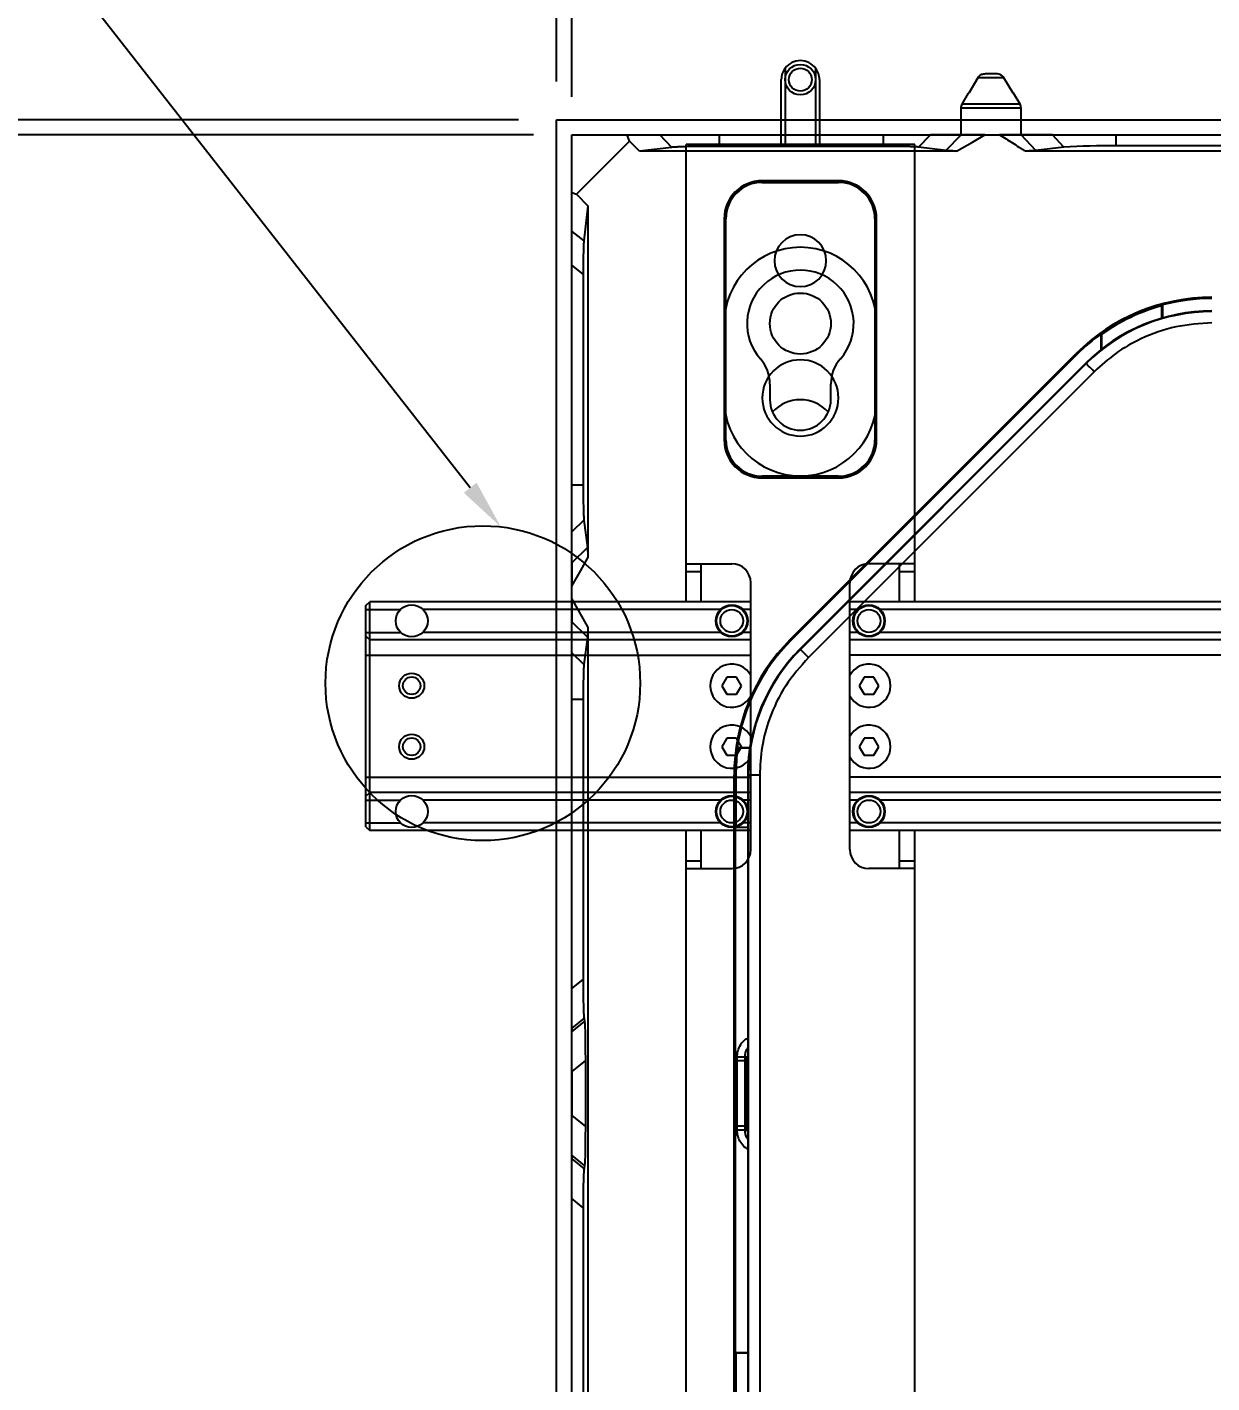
# Model space of a CAD drawing. Header units: millimetres. Extents: x 9226 to 36041, y 16031 to 21779.
# Drawn here: x 29813.8 to 29969.2, y 19615.3 to 19793.1 of the extents above; entities that cross this region are included whole.
import ezdxf
from ezdxf import colors
from ezdxf.entities.mleader import LeaderData, LeaderLine
from ezdxf.math import Vec2, Vec3

# ---------------------------------------------------------------- set-up
doc = ezdxf.new("R2010")
doc.units = ezdxf.units.MM
doc.layers.add('02___PRT_ALL_AXES', color=7, linetype='Continuous')
doc.styles.add('OSMS', font='verdana.ttf')
doc.styles.get("Standard").update_dxf_attribs({"font": 'arial.ttf'})
doc.dimstyles.new('ISO-200', dxfattribs={"dimtxt": 100, "dimasz": 60, "dimexe": 1.25, "dimexo": 5, "dimgap": 5, "dimtad": 1, "dimtoh": 1, "dimdec": 1, "dimdsep": 46, "dimtxsty": 'Standard', "dimcen": 2.5, "dimadec": 0, "dimazin": 0, "dimtfac": 1, "dimtdec": 1, "dimtmove": 0, "dimatfit": 3, "dimfxl": 1, "dimarcsym": 0})

# ---------------------------------------------------------------- blocks, each defined once
blk = doc.blocks.new('G$C9B8E3940')
at = {"color": 7, "linetype": 'Continuous', "lineweight": 25}
for p, q in [((53.29, 389.67), (52.09, 387.67)), ((56.71, 389.67), (53.29, 389.67)), ((57.91, 387.67), (56.71, 389.67)), ((52.03, 387.67), (51.18, 386.2)), ((52.03, 387.67), (52.09, 387.67)), ((57.91, 387.67), (57.97, 387.67)), ((58.82, 386.2), (57.97, 387.67)), ((51.05, 385.7), (51.05, 382.17)), ((58.95, 382.17), (58.95, 385.7)), ((0, 382.17), (7.27, 382.17)), ((0, 374.63), (0, 382.17)), ((7.56, 381.34), (0.63, 374.41)), ((7.56, 381.34), (7.27, 382.17)), ((7.27, 382.17), (11.57, 382.17)), ((8.88, 380.06), (7.56, 381.34)), ((13.15, 380.54), (11.57, 382.17)), ((19.33, 382.17), (19.33, 380.67)), ((19.33, 382.17), (40.93, 382.17)), ((40.93, 380.67), (19.33, 380.67)), ((40.93, 380.67), (40.93, 382.17)), ((45.52, 380.57), (47.07, 382.17)), ((51.11, 382.17), (47.07, 382.17)), ((49.1, 380.11), (51.11, 382.17)), ((54.21, 382.17), (56.14, 382.17)), ((60.9, 380.11), (58.99, 382.17)), ((63.08, 382.17), (58.99, 382.17)), ((64.55, 380.58), (63.08, 382.17)), ((71.41, 382.17), (71.41, 380.73)), ((71.41, 382.17), (133.59, 382.17)), ((133.59, 380.73), (71.41, 380.73)), ((13.15, 380.54), (8.88, 380.06)), ((50.47, 380.06), (8.88, 380.06)), ((49.1, 380.11), (45.52, 380.57)), ((145.47, 380.06), (59.53, 380.06)), ((64.55, 380.58), (60.9, 380.11)), ((25, 376.13), (25, 376.17)), ((35, 376.17), (25, 376.17)), ((25, 375.95), (25, 376.13)), ((25, 376.13), (35, 376.13)), ((25, 375.95), (35, 375.95)), ((35, 376.13), (35, 376.17)), ((35, 375.95), (35, 376.13)), ((0, 374.63), (0.63, 374.41)), ((0, 369.52), (0, 374.63)), ((0.63, 374.41), (2.12, 372.88)), ((2.12, 372.88), (1.59, 368.29)), ((2.12, 372.88), (2.12, 326.7)), ((20.04, 371.17), (20, 371.17)), ((20, 371.17), (20, 342.17)), ((20.04, 342.17), (20.04, 371.17)), ((20.04, 371.17), (20.22, 371.17)), ((20.22, 342.17), (20.22, 371.17)), ((39.78, 371.17), (39.96, 371.17)), ((39.78, 371.17), (39.78, 342.17)), ((39.96, 371.17), (39.96, 342.17)), ((39.96, 371.17), (40, 371.17)), ((40, 342.17), (40, 371.17)), ((0, 369.52), (1.59, 368.29)), ((1.5, 363.91), (0, 365.07)), ((0, 336.24), (0, 365.07)), ((1.5, 363.91), (1.5, 336.24)), ((77.43, 358.14), (77.43, 359.75)), ((77.52, 359.87), (77.52, 358.16)), ((69.48, 354.04), (69.48, 356.09)), ((69.57, 354.1), (69.57, 356.04)), ((28.68, 315.99), (66.18, 353.49)), ((66.29, 353.38), (28.79, 315.89)), ((67.45, 352.22), (29.95, 314.73)), ((67.5, 352.17), (30, 314.67)), ((66.29, 353.38), (66.18, 353.49)), ((67.5, 352.17), (67.45, 352.22)), ((68.56, 351.11), (31.06, 313.61)), ((20.04, 342.17), (20, 342.17)), ((20.04, 342.17), (20.22, 342.17)), ((39.78, 342.17), (39.96, 342.17)), ((39.96, 342.17), (40, 342.17)), ((1.5, 336.24), (0, 336.24)), ((35, 337.39), (25, 337.39)), ((25, 337.21), (25, 337.39)), ((35, 337.21), (25, 337.21)), ((25, 337.21), (25, 337.17)), ((25, 337.17), (35, 337.17)), ((35, 337.21), (35, 337.39)), ((35, 337.21), (35, 337.17)), ((1.6, 331.65), (0, 330.1)), ((1.6, 331.65), (2.06, 328.07)), ((0, 326.06), (0, 330.1)), ((2.06, 328.07), (0, 326.06)), ((0, 321.38), (0, 322.96)), ((2.06, 316.27), (0, 318.28)), ((0, 314.24), (0, 318.28)), ((2.12, 317.64), (2.12, 109.2)), ((2.06, 316.27), (1.6, 312.69)), ((28.79, 315.89), (28.68, 315.99)), ((1.6, 312.69), (0, 314.24)), ((30, 314.67), (29.95, 314.73)), ((1.5, 308.11), (0, 308.11)), ((0, 270.19), (0, 308.11)), ((1.5, 308.11), (1.5, 271.4)), ((21.72, 301.82), (23.38, 301.82)), ((23.36, 301.73), (21.79, 301.73)), ((21.3, 128.67), (21.3, 298.17)), ((21.54, 298.17), (21.3, 298.17)), ((21.54, 298.17), (21.54, 291.3)), ((23.17, 298.17), (23.09, 298.17)), ((23.09, 298.17), (23.09, 261.42)), ((24.67, 298.17), (23.17, 298.17)), ((23.17, 298.17), (23.17, 128.67)), ((24.67, 298.17), (24.67, 128.67)), ((21.45, 291.3), (21.45, 222.44)), ((23.09, 291.3), (21.45, 291.3)), ((0, 270.19), (1.5, 271.4)), ((1.61, 266.3), (0, 265)), ((0, 264.51), (1.67, 265.86)), ((0, 265), (0, 264.51)), ((1.61, 266.3), (1.67, 265.86)), ((1.79, 260.77), (0, 259.32)), ((1.79, 260.77), (1.79, 252.08)), ((21.7, 260.71), (21.7, 261.21)), ((22.7, 261.21), (21.7, 261.21)), ((21.7, 252.13), (21.7, 260.71)), ((22.7, 260.71), (21.7, 260.71)), ((22.7, 261.21), (22.7, 260.71)), ((22.7, 260.71), (22.7, 252.13)), ((22.81, 251.6), (22.81, 261.24)), ((23.09, 261.42), (23.01, 261.25)), ((23.01, 261.25), (23.01, 251.59)), ((0, 259.32), (0, 253.52)), ((0, 253.52), (1.79, 252.08)), ((21.7, 251.63), (21.7, 252.13)), ((22.7, 252.13), (21.7, 252.13)), ((23.01, 251.59), (23.09, 251.42)), ((23.09, 251.42), (23.09, 128.67)), ((1.67, 246.98), (0, 248.33)), ((0, 248.33), (0, 247.84)), ((0, 247.84), (1.61, 246.54)), ((1.67, 246.98), (1.61, 246.54)), ((1.5, 241.44), (0, 242.65)), ((0, 118.74), (0, 242.65)), ((1.5, 241.44), (1.5, 118.74)), ((21.54, 222.35), (21.45, 222.44)), ((21.45, 222.44), (23.09, 222.44)), ((21.54, 222.35), (21.54, 214.42)), ((23.09, 222.35), (21.54, 222.35))]:
    blk.add_line(p, q, dxfattribs=at)
at = {"color": 8, "linetype": 'Continuous', "lineweight": 25}
for p, q in [((58.82, 386.2), (51.18, 386.2)), ((55, 385.7), (51.05, 385.7)), ((58.95, 385.7), (55, 385.7))]:
    blk.add_line(p, q, dxfattribs=at)
at = {"color": 7, "linetype": 'Continuous', "lineweight": 25, "flags": 128}
for points in [[(50.47, 380.06), (52.57, 381.24), (54.21, 382.17)], [(69.57, 356.04), (69.52, 356.07), (69.48, 356.09)], [(68.56, 351.11), (68.36, 351.31), (68.16, 351.51), (67.98, 351.69), (67.82, 351.85), (67.69, 351.98), (67.59, 352.08), (67.52, 352.15), (67.5, 352.17)], [(0, 322.96), (1.19, 325.05), (2.12, 326.7)], [(2.12, 317.64), (0.93, 319.74), (0, 321.38)], [(31.06, 313.61), (30.86, 313.82), (30.66, 314.01), (30.48, 314.19), (30.32, 314.35), (30.19, 314.48), (30.09, 314.58), (30.03, 314.65), (30, 314.67)], [(21.79, 301.73), (21.75, 301.78), (21.72, 301.82)], [(22.7, 251.63), (22.14, 251.63), (21.7, 251.63)]]:
    blk.add_lwpolyline(points, dxfattribs=at)
at = {"color": 7, "linetype": 'Continuous', "lineweight": 25}
for centre, radius, start, end in [((52.05, 385.7), 1, 150, 180), ((57.95, 385.7), 1, 0, 30), ((70.12, 280.68), 100.05, 89.2608, 93.191), ((25, 371.17), 5, 90, 180), ((25, 371.17), 4.96, 90, 180), ((25, 371.17), 4.78, 90, 180), ((35, 371.17), 5, 0, 90), ((35, 371.17), 4.96, 0, 90), ((35, 371.17), 4.78, 0, 90), ((30, 365.67), 3.4, 0, 180), ((30, 365.67), 3.4, 180, 0), ((84, 335.67), 25.2, 90, 135), ((84, 335.67), 24.96, 105.2533, 125.3088), ((84, 335.67), 25.05, 90, 104.992), ((84, 335.67), 23.41, 90, 135), ((84, 335.67), 23.33, 90, 135), ((84, 335.67), 25.05, 125.4122, 135), ((30, 347.67), 5, 0, 180), ((30, 347.67), 5, 180, 0), ((25, 342.17), 5, 180, 270), ((25, 342.17), 4.96, 180, 270), ((25, 342.17), 4.78, 180, 270), ((35, 342.17), 4.96, 270, 0), ((35, 342.17), 4.78, 270, 0), ((35, 342.17), 5, 270, 0), ((46.5, 298.17), 25.2, 135, 180), ((46.5, 298.17), 25.05, 135, 171.64), ((46.5, 298.17), 23.41, 135, 180), ((46.5, 298.17), 23.33, 135, 180), ((46.5, 298.17), 24.96, 171.813, 180)]:
    blk.add_arc(centre, radius, start, end, dxfattribs=at)
for points, knots in [([(54.27, 390.17), (54.1, 390.15), (53.81, 390.13), (53.47, 389.92), (53.35, 389.75), (53.29, 389.67)], [0, 0, 0, 0, 0.444997, 0.750736, 1, 1, 1, 1]), ([(55.73, 390.17), (55.69, 390.17), (55.59, 390.17), (55.41, 390.17), (55.21, 390.17), (55, 390.17), (54.79, 390.17), (54.59, 390.17), (54.41, 390.17), (54.31, 390.17), (54.27, 390.17)], [0, 0, 0, 0, 0.124916, 0.249994, 0.374831, 0.499997, 0.624836, 0.749991, 0.874919, 1, 1, 1, 1]), ([(56.71, 389.67), (56.64, 389.76), (56.5, 389.94), (56.19, 390.11), (55.93, 390.17), (55.77, 390.17), (55.73, 390.17)], [0, 0, 0, 0, 0.295996, 0.591452, 0.902631, 1, 1, 1, 1]), ([(11.57, 382.17), (11.6, 382.17), (11.65, 382.17), (11.74, 382.17), (11.84, 382.17), (11.94, 382.17), (12.06, 382.17), (12.19, 382.17), (12.33, 382.17), (12.48, 382.17), (12.81, 382.17), (13.41, 382.17), (14.39, 382.17), (15.5, 382.17), (16.47, 382.17), (17.23, 382.17), (17.75, 382.17), (18.27, 382.17), (18.8, 382.17), (19.16, 382.17), (19.33, 382.17)], [0, 0, 0, 0, 0.0280368, 0.0559357, 0.0837327, 0.1114646, 0.1391682, 0.1668805, 0.1946384, 0.2224787, 0.2504378, 0.3752085, 0.4995925, 0.6239852, 0.7491723, 0.7995478, 0.849599, 0.8995448, 0.9496056, 1, 1, 1, 1]), ([(19.33, 380.67), (19.25, 380.67), (19.09, 380.67), (18.86, 380.67), (18.62, 380.67), (18.38, 380.67), (18.15, 380.67), (17.92, 380.67), (17.69, 380.67), (17.46, 380.66), (16.97, 380.66), (16.24, 380.65), (15.36, 380.64), (14.58, 380.62), (14.07, 380.6), (13.74, 380.58), (13.56, 380.57), (13.39, 380.56), (13.25, 380.55), (13.18, 380.55), (13.15, 380.54)], [0, 0, 0, 0, 0.02805, 0.055958, 0.083762, 0.1115, 0.139213, 0.166938, 0.194716, 0.222584, 0.250581, 0.375397, 0.499861, 0.624129, 0.749171, 0.799403, 0.849379, 0.899322, 0.949455, 1, 1, 1, 1]), ([(40.93, 382.17), (41.01, 382.17), (41.17, 382.17), (41.41, 382.17), (41.64, 382.17), (41.87, 382.17), (42.1, 382.17), (42.33, 382.17), (42.56, 382.17), (42.79, 382.17), (43.27, 382.17), (43.99, 382.17), (44.88, 382.17), (45.65, 382.17), (46.16, 382.17), (46.48, 382.17), (46.67, 382.17), (46.83, 382.17), (46.97, 382.17), (47.04, 382.17), (47.07, 382.17)], [0, 0, 0, 0, 0.027956, 0.055781, 0.083514, 0.111194, 0.138859, 0.166549, 0.194304, 0.222161, 0.250161, 0.375032, 0.500008, 0.624842, 0.749841, 0.800085, 0.849995, 0.899798, 0.949723, 1, 1, 1, 1]), ([(45.52, 380.57), (45.5, 380.57), (45.47, 380.58), (45.42, 380.58), (45.36, 380.59), (45.29, 380.59), (45.22, 380.6), (45.13, 380.6), (45.04, 380.61), (44.84, 380.62), (44.48, 380.63), (43.91, 380.64), (43.25, 380.66), (42.64, 380.66), (42.12, 380.67), (41.73, 380.67), (41.34, 380.67), (41.07, 380.67), (40.93, 380.67)], [0, 0, 0, 0, 0.031369, 0.062604, 0.093761, 0.124899, 0.156076, 0.187351, 0.218781, 0.250423, 0.37549, 0.500202, 0.624684, 0.74977, 0.812676, 0.87504, 0.937326, 1, 1, 1, 1]), ([(54.21, 382.17), (53.89, 382.17), (53.27, 382.17), (52.49, 382.17), (51.87, 382.17), (51.5, 382.17), (51.33, 382.17), (51.26, 382.16), (51.21, 382.16), (51.18, 382.17), (51.14, 382.17), (51.12, 382.17), (51.11, 382.17)], [0, 0, 0, 0, 0.289629, 0.546849, 0.69149, 0.839411, 0.868678, 0.897795, 0.916239, 0.948597, 0.965761, 1, 1, 1, 1]), ([(56.14, 382.17), (56.7, 381.82), (57.27, 381.47), (58.11, 380.94), (58.4, 380.76), (58.82, 380.5), (58.96, 380.41), (59.25, 380.23), (59.39, 380.14), (59.53, 380.06)], [0, 0, 0, 0, 0.5, 0.5, 0.75, 0.75, 0.875, 0.875, 1, 1, 1, 1]), ([(58.99, 382.17), (58.98, 382.17), (58.97, 382.17), (58.93, 382.17), (58.88, 382.17), (58.83, 382.17), (58.79, 382.17), (58.74, 382.17), (58.69, 382.17), (58.64, 382.17), (58.6, 382.17), (58.56, 382.17), (58.53, 382.17), (58.49, 382.17), (58.41, 382.17), (58.26, 382.17), (58.02, 382.17), (57.67, 382.17), (57.04, 382.17), (56.51, 382.17), (56.14, 382.17)], [0, 0, 0, 0, 0.03109, 0.060707, 0.088672, 0.114849, 0.139142, 0.161488, 0.181791, 0.19987, 0.215881, 0.23032, 0.239612, 0.248007, 0.2709, 0.317902, 0.397978, 0.498535, 0.645616, 1, 1, 1, 1]), ([(63.08, 382.17), (63.28, 382.17), (63.63, 382.17), (64.64, 382.17), (65.31, 382.17), (66.86, 382.17), (67.75, 382.17), (69.59, 382.17), (70.53, 382.17), (71.41, 382.17)], [0, 0, 0, 0, 0.25, 0.25, 0.5, 0.5, 0.75, 0.75, 1, 1, 1, 1]), ([(50.47, 380.06), (50.42, 380.06), (50.32, 380.06), (50.19, 380.06), (50.05, 380.06), (49.93, 380.07), (49.81, 380.07), (49.69, 380.08), (49.56, 380.08), (49.42, 380.09), (49.28, 380.09), (49.17, 380.1), (49.12, 380.11), (49.1, 380.11)], [0, 0, 0, 0, 0.070759, 0.141336, 0.211942, 0.282789, 0.354086, 0.426038, 0.498844, 0.626087, 0.751275, 0.87553, 1, 1, 1, 1]), ([(60.9, 380.11), (60.82, 380.1), (60.65, 380.09), (60.3, 380.07), (60.17, 380.07), (59.94, 380.06), (59.87, 380.06), (59.7, 380.06), (59.62, 380.06), (59.53, 380.06)], [0, 0, 0, 0, 0.5, 0.5, 0.75, 0.75, 0.875, 0.875, 1, 1, 1, 1]), ([(0, 365.07), (0, 365.66), (0, 366.8), (0, 368.18), (0, 369.1), (0, 369.38), (0, 369.52)], [0, 0, 0, 0, 0.285212, 0.557578, 0.774011, 1, 1, 1, 1]), ([(1.59, 368.29), (1.58, 368.17), (1.57, 367.98), (1.54, 367.46), (1.53, 367.13), (1.52, 366.37), (1.51, 365.92), (1.5, 364.96), (1.5, 364.44), (1.5, 363.91)], [0, 0, 0, 0, 0.25, 0.25, 0.5, 0.5, 0.75, 0.75, 1, 1, 1, 1]), ([(84, 357.51), (82.41, 357.41), (79.2, 357.2), (74.95, 355.68), (71.35, 353.64), (69.48, 351.95), (68.56, 351.11)], [0, 0, 0, 0, 0.277835, 0.560459, 0.782101, 1, 1, 1, 1]), ([(0, 330.1), (0, 330.12), (0, 330.15), (0, 330.22), (0, 330.29), (0, 330.37), (0, 330.46), (0, 330.56), (0, 330.67), (0, 330.78), (0, 331.05), (0, 331.52), (0, 332.29), (0, 333.18), (0, 333.95), (0, 334.56), (0, 334.97), (0, 335.39), (0, 335.81), (0, 336.09), (0, 336.24)], [0, 0, 0, 0, 0.027944, 0.0557601, 0.0834869, 0.1111636, 0.1388295, 0.1665238, 0.1942858, 0.2221545, 0.2501682, 0.3750481, 0.5000251, 0.6248208, 0.7498149, 0.8000557, 0.8499661, 0.8997743, 0.9497097, 1, 1, 1, 1]), ([(1.5, 336.24), (1.5, 336.17), (1.5, 336.04), (1.5, 335.84), (1.5, 335.64), (1.5, 335.44), (1.5, 335.24), (1.5, 335.05), (1.51, 334.86), (1.51, 334.47), (1.52, 333.92), (1.53, 333.26), (1.54, 332.69), (1.56, 332.29), (1.57, 332.04), (1.58, 331.87), (1.59, 331.74), (1.6, 331.68), (1.6, 331.65)], [0, 0, 0, 0, 0.031364, 0.062594, 0.093748, 0.124885, 0.156063, 0.187341, 0.218775, 0.250423, 0.37549, 0.5002, 0.624668, 0.749756, 0.812662, 0.875029, 0.93732, 1, 1, 1, 1]), ([(2.06, 328.07), (2.06, 328.06), (2.07, 328.03), (2.07, 327.98), (2.07, 327.92), (2.08, 327.85), (2.08, 327.77), (2.09, 327.68), (2.09, 327.56), (2.1, 327.4), (2.11, 327.19), (2.11, 326.96), (2.11, 326.79), (2.12, 326.7)], [0, 0, 0, 0, 0.070627, 0.141117, 0.211685, 0.28254, 0.353893, 0.425947, 0.498903, 0.626368, 0.751621, 0.875781, 1, 1, 1, 1]), ([(0, 326.06), (0, 326.03), (0.01, 325.95), (0.01, 325.79), (0.01, 325.73), (0.01, 325.59), (0.01, 325.51), (0.01, 325.13), (0.01, 324.24), (0, 323.45), (0, 322.96)], [0, 0, 0, 0, 0.125, 0.125, 0.1875, 0.1875, 0.25, 0.25, 0.5, 1, 1, 1, 1]), ([(0, 321.38), (0, 321.06), (0, 320.44), (0, 319.66), (0, 319.04), (0, 318.67), (0, 318.5), (0.01, 318.43), (0.01, 318.38), (0, 318.35), (0, 318.31), (0, 318.29), (0, 318.28)], [0, 0, 0, 0, 0.289629, 0.546849, 0.69149, 0.839411, 0.868678, 0.897795, 0.916239, 0.948597, 0.965761, 1, 1, 1, 1]), ([(2.12, 317.64), (2.12, 317.59), (2.11, 317.49), (2.11, 317.36), (2.11, 317.22), (2.1, 317.1), (2.1, 316.98), (2.1, 316.86), (2.09, 316.73), (2.08, 316.59), (2.08, 316.45), (2.07, 316.34), (2.06, 316.29), (2.06, 316.27)], [0, 0, 0, 0, 0.070759, 0.141336, 0.211942, 0.282789, 0.354086, 0.426038, 0.498844, 0.626087, 0.751275, 0.87553, 1, 1, 1, 1]), ([(0, 308.11), (0, 308.18), (0, 308.34), (0, 308.58), (0, 308.81), (0, 309.04), (0, 309.27), (0, 309.5), (0, 309.73), (0, 309.96), (0, 310.44), (0, 311.16), (0, 312.05), (0, 312.82), (0, 313.33), (0, 313.65), (0, 313.84), (0, 314), (0, 314.14), (0, 314.21), (0, 314.24)], [0, 0, 0, 0, 0.027956, 0.055781, 0.083514, 0.111194, 0.138859, 0.166549, 0.194304, 0.222161, 0.250161, 0.375032, 0.500008, 0.624842, 0.749841, 0.800085, 0.849995, 0.899798, 0.949723, 1, 1, 1, 1]), ([(31.06, 313.61), (30.01, 312.42), (27.88, 310.01), (25.95, 305.93), (24.85, 301.93), (24.73, 299.42), (24.67, 298.17)], [0, 0, 0, 0, 0.277834, 0.560459, 0.782101, 1, 1, 1, 1]), ([(1.6, 312.69), (1.6, 312.67), (1.59, 312.64), (1.59, 312.59), (1.58, 312.53), (1.58, 312.46), (1.57, 312.39), (1.57, 312.3), (1.56, 312.21), (1.56, 312.01), (1.54, 311.65), (1.53, 311.08), (1.52, 310.42), (1.51, 309.81), (1.5, 309.29), (1.5, 308.9), (1.5, 308.51), (1.5, 308.24), (1.5, 308.11)], [0, 0, 0, 0, 0.031369, 0.062604, 0.093761, 0.124899, 0.156076, 0.187351, 0.218781, 0.250423, 0.37549, 0.500202, 0.624684, 0.74977, 0.812676, 0.87504, 0.937326, 1, 1, 1, 1]), ([(1.5, 271.4), (1.5, 270.7), (1.51, 269.35), (1.53, 267.73), (1.57, 266.72), (1.6, 266.44), (1.61, 266.3)], [0, 0, 0, 0, 0.283668, 0.55365, 0.770467, 1, 1, 1, 1]), ([(0, 265), (0, 265.21), (0, 265.6), (0, 266.97), (0, 268.57), (0, 269.64), (0, 270.19)], [0, 0, 0, 0, 0.2856931, 0.5573723, 0.7734886, 1, 1, 1, 1]), ([(1.67, 265.86), (1.69, 265.74), (1.71, 265.53), (1.74, 264.95), (1.75, 264.58), (1.77, 263.68), (1.77, 263.16), (1.78, 262.02), (1.79, 261.41), (1.79, 260.77)], [0, 0, 0, 0, 0.25, 0.25, 0.5, 0.5, 0.75, 0.75, 1, 1, 1, 1]), ([(0, 259.32), (0, 260.02), (0, 261.38), (0, 263.01), (0, 264.06), (0, 264.36), (0, 264.51)], [0, 0, 0, 0, 0.285693, 0.557372, 0.773489, 1, 1, 1, 1]), ([(21.7, 261.21), (21.72, 261.49), (21.77, 262.07), (22.14, 262.85), (22.59, 263.42), (22.97, 263.64), (23.09, 263.72)], [0, 0, 0, 0, 0.2838553, 0.5688845, 0.8534347, 1, 1, 1, 1]), ([(23.09, 262.38), (23.06, 262.34), (22.9, 262.16), (22.75, 261.75), (22.71, 261.39), (22.7, 261.21)], [0, 0, 0, 0, 0.135192, 0.569991, 1, 1, 1, 1]), ([(22.81, 261.24), (22.83, 261.24), (22.89, 261.24), (22.96, 261.24), (23, 261.24), (23, 261.25), (23.01, 261.25)], [0, 0, 0, 0, 0.270446, 0.562107, 0.789269, 1, 1, 1, 1]), ([(0, 248.33), (0, 248.54), (0, 248.93), (0, 250.3), (0, 251.9), (0, 252.97), (0, 253.52)], [0, 0, 0, 0, 0.285693, 0.557372, 0.773488, 1, 1, 1, 1]), ([(1.79, 252.08), (1.79, 251.44), (1.78, 250.82), (1.77, 249.68), (1.77, 249.16), (1.75, 248.26), (1.74, 247.89), (1.71, 247.31), (1.69, 247.1), (1.67, 246.98)], [0, 0, 0, 0, 0.25, 0.25, 0.5, 0.5, 0.75, 0.75, 1, 1, 1, 1]), ([(23.09, 249.12), (22.97, 249.19), (22.6, 249.41), (22.15, 249.98), (21.77, 250.77), (21.72, 251.34), (21.7, 251.63)], [0, 0, 0, 0, 0.138846, 0.425869, 0.712956, 1, 1, 1, 1]), ([(22.7, 251.63), (22.71, 251.45), (22.75, 251.09), (22.9, 250.69), (23.06, 250.5), (23.09, 250.46)], [0, 0, 0, 0, 0.429844, 0.864231, 1, 1, 1, 1]), ([(23.01, 251.59), (23, 251.6), (22.99, 251.6), (22.94, 251.6), (22.87, 251.6), (22.83, 251.6), (22.81, 251.6)], [0, 0, 0, 0, 0.270748, 0.562604, 0.789557, 1, 1, 1, 1]), ([(0, 242.65), (0, 243.35), (0, 244.71), (0, 246.34), (0, 247.39), (0, 247.69), (0, 247.84)], [0, 0, 0, 0, 0.285693, 0.557372, 0.773488, 1, 1, 1, 1]), ([(1.61, 246.54), (1.6, 246.35), (1.56, 245.99), (1.52, 244.65), (1.5, 243.06), (1.5, 241.99), (1.5, 241.44)], [0, 0, 0, 0, 0.289123, 0.56056, 0.774996, 1, 1, 1, 1])]:
    blk.add_open_spline(points, degree=3, knots=knots, dxfattribs=at)
for points in [[(77.43, 359.75), (77.46, 359.79), (77.49, 359.83), (77.52, 359.87)], [(22.7, 252.13), (22.7, 251.96), (22.7, 251.8), (22.7, 251.63)]]:
    blk.add_open_spline(points, degree=3, dxfattribs=at)
blk = doc.blocks.new('*U247')
blk.add_blockref('G$C9B8E3940', (-300, -217.42))
blk = doc.blocks.new('*U255')
blk.add_blockref('*U247', (0, 1350))
blk = doc.blocks.new('*D278')
at = {"color": 0, "lineweight": -2, "transparency": 16777216}
for p, q in [((29885.25, 19783.98), (29885.25, 20204.53)), ((32885.25, 19783.98), (32885.25, 20204.53)), ((29945.25, 20203.28), (32825.25, 20203.28))]:
    blk.add_line(p, q, dxfattribs=at)
at = {"color": 0, "transparency": 16777216}
for points in [[(29945.25, 20213.28), (29945.25, 20193.28), (29885.25, 20203.28)], [(32825.25, 20213.28), (32825.25, 20193.28), (32885.25, 20203.28)]]:
    blk.add_solid(points, dxfattribs=at)
at = {"layer": 'Defpoints', "color": 0, "transparency": 16777216}
for p in [(32885.25, 20203.28), (29885.25, 19778.98), (32885.25, 19778.98)]:
    blk.add_point(p, dxfattribs=at)
at = {"color": 0, "lineweight": -3, "transparency": 16777216, "insert": (31385.25, 20273.01), "char_height": 100, "attachment_point": 5}
blk.add_mtext('3000mm [9\'-10 1/8"]', dxfattribs=at)
blk = doc.blocks.new('*D303')
at = {"color": 0, "lineweight": -2, "transparency": 16777216}
for p, q in [((29880.25, 19778.98), (29615.79, 19778.98)), ((29617.04, 19718.98), (29617.04, 18151.48)), ((29880.25, 18091.48), (29615.79, 18091.48))]:
    blk.add_line(p, q, dxfattribs=at)
at = {"color": 0, "transparency": 16777216}
for points in [[(29607.04, 19718.98), (29627.04, 19718.98), (29617.04, 19778.98)], [(29607.04, 18151.48), (29627.04, 18151.48), (29617.04, 18091.48)]]:
    blk.add_solid(points, dxfattribs=at)
at = {"layer": 'Defpoints', "color": 0, "transparency": 16777216}
for p in [(29885.25, 19778.98), (29617.04, 18091.48), (29885.25, 18091.48)]:
    blk.add_point(p, dxfattribs=at)
at = {"color": 0, "lineweight": -3, "transparency": 16777216, "insert": (29547.31, 18912.2), "char_height": 100, "attachment_point": 5, "rotation": 90}
blk.add_mtext('1687.5mm [5\'-6 3/8"]', dxfattribs=at)
blk = doc.blocks.new('*D279')
at = {"color": 0, "lineweight": -2, "transparency": 16777216}
for p, q in [((29883.25, 19785.98), (29883.25, 20460.14)), ((32887.25, 19785.98), (32887.25, 20460.14)), ((29943.25, 20458.89), (32827.25, 20458.89))]:
    blk.add_line(p, q, dxfattribs=at)
at = {"color": 0, "transparency": 16777216}
for points in [[(29943.25, 20468.89), (29943.25, 20448.89), (29883.25, 20458.89)], [(32827.25, 20468.89), (32827.25, 20448.89), (32887.25, 20458.89)]]:
    blk.add_solid(points, dxfattribs=at)
at = {"layer": 'Defpoints', "color": 0, "transparency": 16777216}
for p in [(32887.25, 20458.89), (29883.25, 19780.98), (32887.25, 19780.98)]:
    blk.add_point(p, dxfattribs=at)
at = {"color": 0, "lineweight": -3, "transparency": 16777216, "insert": (31385.25, 20528.62), "char_height": 100, "attachment_point": 5}
blk.add_mtext('3004mm [9\'-10 1/4"]', dxfattribs=at)
blk = doc.blocks.new('*D280')
at = {"color": 0, "lineweight": -2, "transparency": 16777216}
for p, q in [((29878.25, 19780.98), (29381.8, 19780.98)), ((29383.05, 19720.98), (29383.05, 18149.48)), ((29878.25, 18089.48), (29381.8, 18089.48))]:
    blk.add_line(p, q, dxfattribs=at)
at = {"color": 0, "transparency": 16777216}
for points in [[(29373.05, 19720.98), (29393.05, 19720.98), (29383.05, 19780.98)], [(29373.05, 18149.48), (29393.05, 18149.48), (29383.05, 18089.48)]]:
    blk.add_solid(points, dxfattribs=at)
at = {"layer": 'Defpoints', "color": 0, "transparency": 16777216}
for p in [(29883.25, 19780.98), (29383.05, 18089.48), (29883.25, 18089.48)]:
    blk.add_point(p, dxfattribs=at)
at = {"color": 0, "lineweight": -3, "transparency": 16777216, "insert": (29313.32, 18935.23), "char_height": 100, "attachment_point": 5, "rotation": 90}
blk.add_mtext('1691.5mm [5\'-6 5/8"]', dxfattribs=at)
blk = doc.blocks.new('yrhf')
at = {"color": 114, "linetype": 'Continuous', "true_color": 0x139b48}
for p, q in [((2557.18, 3518.33), (2557.18, 3526.83)), ((2562.18, 3526.83), (2562.18, 3518.33)), ((2544.68, 3458.33), (2544.68, 3518.33)), ((2574.68, 3518.33), (2544.68, 3518.33)), ((2574.68, 3458.33), (2574.68, 3518.33)), ((2549.68, 3494.84), (2549.68, 3484.84)), ((2569.68, 3484.84), (2569.68, 3494.84)), ((2555.68, 3486.9), (2555.68, 3484.84)), ((2563.68, 3484.84), (2563.68, 3486.9)), ((2544.68, 3463.33), (2550.68, 3463.33)), ((2546.68, 3458.33), (2546.68, 3463.33)), ((2574.68, 3463.33), (2568.68, 3463.33)), ((2572.68, 3458.33), (2572.68, 3463.33)), ((2544.68, 3462.33), (2546.68, 3462.33)), ((2572.68, 3462.33), (2574.68, 3462.33)), ((2553.18, 3425.83), (2553.18, 3460.83)), ((2566.18, 3425.83), (2566.18, 3460.83)), ((2502.68, 3457.83), (2503.18, 3458.33)), ((2502.68, 3428.83), (2502.68, 3457.83)), ((2503.18, 3428.33), (2503.18, 3458.33)), ((2553.18, 3458.33), (2503.18, 3458.33)), ((3093.18, 3458.33), (2566.18, 3458.33)), ((2502.68, 3457.33), (2507.21, 3457.33)), ((2553.18, 3457.33), (2552.15, 3457.33)), ((2567.21, 3457.33), (2566.18, 3457.33)), ((2502.68, 3454.33), (2507.21, 3454.33)), ((2553.18, 3454.33), (2552.15, 3454.33)), ((2567.21, 3454.33), (2566.18, 3454.33)), ((2502.68, 3453.83), (2503.18, 3453.33)), ((2553.18, 3453.33), (2503.18, 3453.33)), ((3093.18, 3453.33), (2566.18, 3453.33)), ((2502.68, 3451.33), (2553.18, 3451.33)), ((3093.18, 3451.33), (2566.18, 3451.33)), ((2550.03, 3448.44), (2549.39, 3447.33)), ((2549.39, 3447.33), (2550.03, 3446.21)), ((2551.32, 3448.44), (2550.03, 3448.44)), ((2551.97, 3447.33), (2551.32, 3448.44)), ((2551.32, 3446.21), (2551.97, 3447.33)), ((2568.03, 3448.44), (2567.39, 3447.33)), ((2567.39, 3447.33), (2568.03, 3446.21)), ((2569.32, 3448.44), (2568.03, 3448.44)), ((2569.97, 3447.33), (2569.32, 3448.44)), ((2569.32, 3446.21), (2569.97, 3447.33)), ((2550.03, 3446.21), (2551.32, 3446.21)), ((2568.03, 3446.21), (2569.32, 3446.21)), ((2550.03, 3440.44), (2549.39, 3439.33)), ((2551.32, 3440.44), (2550.03, 3440.44)), ((2551.97, 3439.33), (2551.32, 3440.44)), ((2568.03, 3440.44), (2567.39, 3439.33)), ((2569.32, 3440.44), (2568.03, 3440.44)), ((2569.97, 3439.33), (2569.32, 3440.44)), ((2549.39, 3439.33), (2550.03, 3438.21)), ((2550.03, 3438.21), (2551.32, 3438.21)), ((2551.32, 3438.21), (2551.97, 3439.33)), ((2567.39, 3439.33), (2568.03, 3438.21)), ((2568.03, 3438.21), (2569.32, 3438.21)), ((2569.32, 3438.21), (2569.97, 3439.33)), ((2502.68, 3435.33), (2553.18, 3435.33)), ((3093.18, 3435.33), (2566.18, 3435.33)), ((2502.68, 3432.83), (2503.18, 3433.33)), ((2553.18, 3433.33), (2503.18, 3433.33)), ((3093.18, 3433.33), (2566.18, 3433.33)), ((2502.68, 3432.33), (2507.21, 3432.33)), ((2553.18, 3432.33), (2552.15, 3432.33)), ((2567.21, 3432.33), (2566.18, 3432.33)), ((2502.68, 3429.33), (2507.21, 3429.33)), ((2553.18, 3429.33), (2552.15, 3429.33)), ((2567.21, 3429.33), (2566.18, 3429.33)), ((2502.68, 3428.83), (2503.18, 3428.33)), ((2553.18, 3428.33), (2503.18, 3428.33)), ((2544.68, 3278.33), (2544.68, 3428.33)), ((2546.68, 3423.33), (2546.68, 3428.33)), ((3093.18, 3428.33), (2566.18, 3428.33)), ((2572.68, 3423.33), (2572.68, 3428.33)), ((2574.68, 3278.33), (2574.68, 3428.33)), ((2546.68, 3424.33), (2544.68, 3424.33)), ((2574.68, 3424.33), (2572.68, 3424.33)), ((2544.68, 3423.33), (2550.68, 3423.33)), ((2574.68, 3423.33), (2568.68, 3423.33))]:
    blk.add_line(p, q, dxfattribs=at)
for centre, radius in [((2559.68, 3526.83), 2), ((2559.68, 3526.83), 1.5), ((2550.68, 3455.83), 2), ((2568.68, 3455.83), 2), ((2550.68, 3455.83), 1.5), ((2568.68, 3455.83), 1.5), ((2508.68, 3447.33), 1.65), ((2508.68, 3447.33), 1.15), ((2508.68, 3439.33), 1.65), ((2508.68, 3439.33), 1.15), ((2550.68, 3430.83), 2), ((2568.68, 3430.83), 2), ((2550.68, 3430.83), 1.5), ((2568.68, 3430.83), 1.5)]:
    blk.add_circle(centre, radius, dxfattribs=at)
for centre, radius, start, end in [((2559.68, 3526.83), 2.5, 143.1301, 180), ((2559.68, 3526.83), 2.5, 0, 36.8699), ((2559.68, 3494.84), 10, 0, 180), ((2559.68, 3494.84), 7, 318.5904, 221.4096), ((2550.68, 3486.9), 5, 0, 41.4096), ((2568.68, 3486.9), 5, 138.5904, 180), ((2559.68, 3484.84), 10, 180, 0), ((2559.68, 3484.84), 4, 180, 0), ((2559.68, 3479.84), 5, 43.1625, 136.8375), ((2550.68, 3460.83), 2.5, 0, 90), ((2568.68, 3460.83), 2.5, 90, 180), ((2550.68, 3425.83), 2.5, 270, 0), ((2568.68, 3425.83), 2.5, 180, 270)]:
    blk.add_arc(centre, radius, start, end, dxfattribs=at)
at = {"layer": '02___PRT_ALL_AXES', "color": 114, "linetype": 'Continuous', "true_color": 0x139b48}
for p, q in [((2557.68, 3528.33), (2557.68, 3518.33)), ((2561.68, 3528.33), (2561.68, 3518.33)), ((2549.21, 3457.33), (2510.15, 3457.33)), ((3089.21, 3457.33), (2570.15, 3457.33)), ((2549.21, 3454.33), (2510.15, 3454.33)), ((3089.21, 3454.33), (2570.15, 3454.33)), ((2549.21, 3432.33), (2510.15, 3432.33)), ((3089.21, 3432.33), (2570.15, 3432.33)), ((2549.21, 3429.33), (2510.15, 3429.33)), ((3089.21, 3429.33), (2570.15, 3429.33))]:
    blk.add_line(p, q, dxfattribs=at)
for centre, radius in [((2559.68, 3494.84), 4), ((2508.68, 3455.83), 2.1), ((2550.68, 3455.83), 2.1), ((2568.68, 3455.83), 2.1), ((2508.68, 3430.83), 2.1), ((2550.68, 3430.83), 2.1), ((2568.68, 3430.83), 2.1)]:
    blk.add_circle(centre, radius, dxfattribs=at)
for centre, radius, start, end in [((2559.68, 3526.83), 2.5, 36.8699, 143.1301), ((2550.68, 3447.33), 2.84, 28.0842, 331.9158), ((2568.68, 3447.33), 2.84, 208.0842, 151.9158), ((2550.68, 3439.33), 2.84, 28.0842, 331.9158), ((2568.68, 3439.33), 2.84, 208.0842, 151.9158)]:
    blk.add_arc(centre, radius, start, end, dxfattribs=at)
blk = doc.blocks.new('*U265')
blk.add_blockref('yrhf', (-2808.68, -3356.33))
blk = doc.blocks.new('*U266')
at = {"color": 0, "linetype": 'ByBlock', "lineweight": -2, "transparency": 16777216}
blk.add_blockref('*U265', (0, 0), dxfattribs=at)

msp = doc.modelspace()

# ---------------------------------------------------------------- linework, layer by layer
at = {"color": 30, "true_color": 0xf26722}
for points in [[(29883.25, 19780.984), (32887.25, 19780.984), (32887.25, 18089.484), (29883.25, 18089.484)], [(29885.25, 19778.984), (32885.25, 19778.984), (32885.25, 18091.484), (29885.25, 18091.484)]]:
    msp.add_lwpolyline(points, close=True, dxfattribs=at)
at = {"color": 1, "lineweight": -3}
msp.add_circle((29873.588, 19707.063), 20.646, dxfattribs=at)

# ---------------------------------------------------------------- block references
msp.add_blockref('*U266', (30164.25, 19615.734))
at = {"lineweight": -3}
msp.add_blockref('*U255', (30185.25, 18264.233), dxfattribs=at)

# ---------------------------------------------------------------- dimensions: what is measured, and where the dimension line sits
dim = msp.add_linear_dim(base=(32887.25, 20458.888), p1=(29883.25, 19780.984), p2=(32887.25, 19780.984), dimstyle='ISO-200', override={"dimpost": 'mm'}, dxfattribs=at)
dim.commit()
dim.dimension.update_dxf_attribs({"geometry": '*D279', "text_midpoint": (31385.25, 20458.888), "dimtype": 160})
dim = msp.add_linear_dim(base=(32885.25, 20203.276), p1=(29885.25, 19778.984), p2=(32885.25, 19778.984), dimstyle='ISO-200', override={"dimpost": 'mm'}, dxfattribs=at)
dim.commit()
dim.dimension.update_dxf_attribs({"geometry": '*D278', "text_midpoint": (31385.25, 20273.01)})
for base, p1, p2, picture, middle in [((29383.053, 18089.484), (29883.25, 19780.984), (29883.25, 18089.484), '*D280', (29383.053, 18935.234)), ((29617.041, 18091.484), (29885.25, 19778.984), (29885.25, 18091.484), '*D303', (29617.041, 18912.196))]:
    dim = msp.add_linear_dim(base=base, p1=p1, p2=p2, angle=90, dimstyle='ISO-200', override={"dimpost": 'mm'}, dxfattribs=at)
    dim.commit()
    dim.dimension.update_dxf_attribs({"geometry": picture, "text_midpoint": middle, "dimtype": 160})

# ---------------------------------------------------------------- leaders
at = {"color": 1, "lineweight": -3}
ml = msp.add_multileader_mtext('Standard', dxfattribs=at)
ml.set_content('{\\C1;Ensure it is removed prior to installation.}', color=4, style='OSMS')
ml.set_leader_properties()
ml.build(insert=Vec2(0, 0))
ml.multileader.update_dxf_attribs({"dogleg_length": 3, "arrow_head_size": 6.506})
ctx = ml.context
ctx.base_point, ctx.char_height, ctx.arrow_head_size, ctx.landing_gap_size, ctx.plane_origin = Vec3(29117.271, 19929.71), 17.9295, 6.506, 2.44, Vec3(29113.421, 19885.273)
ctx.text_align_type = 2
notes = []
notes.append((ctx, [(0, (1, 1, 0), (29717.689, 19929.71), (-1, 0), 92.236, [(0, [(29875.94, 19727.575)], 0, [])])]))
ctx.mtext.insert, ctx.mtext.width, ctx.mtext.defined_height, ctx.mtext.alignment, ctx.mtext.flow_direction = Vec3(29623.013, 19941.155), 679.06285, 129.152, 3, 5
for ctx, leaders in notes:
    for number, flags, end, landing, length, lines in leaders:
        leader = LeaderData()
        leader.index, (leader.has_last_leader_line, leader.has_dogleg_vector, leader.attachment_direction) = number, flags
        leader.last_leader_point, leader.dogleg_vector, leader.dogleg_length = Vec3(end), Vec3(landing), length
        for number, points, colour, breaks in lines:
            line = LeaderLine()
            line.index, line.vertices, line.color, line.breaks = number, Vec3.list(points), colors.encode_raw_color(colour), breaks
            leader.lines.append(line)
        ctx.leaders.append(leader)

doc.saveas('drawing.dxf')
